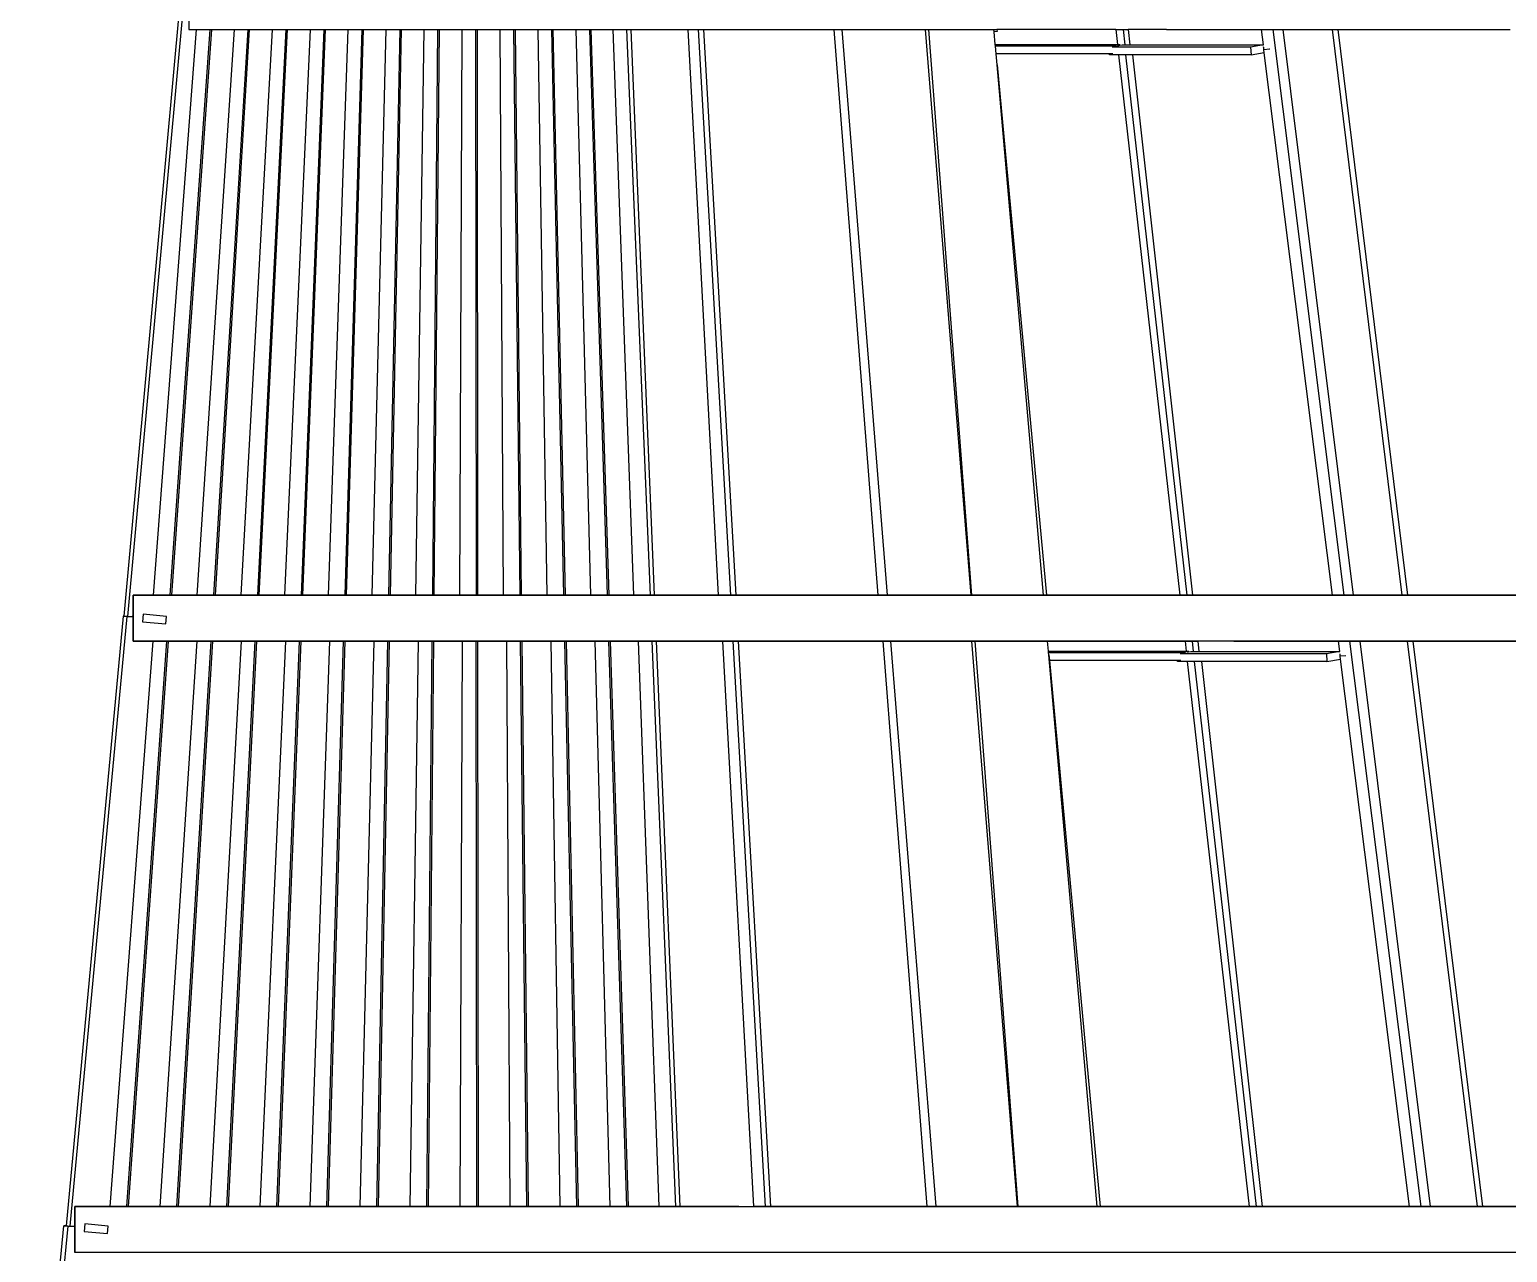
# Model space of a CAD drawing. Header units: millimetres. Extents: x 90964 to 877642, y 656808 to 1438307.
# Drawn here: x 804214 to 813880, y 1245727 to 1253727 of the extents above; entities that cross this region are included whole.
import ezdxf

# ---------------------------------------------------------------- set-up
doc = ezdxf.new("R2010")
doc.units = ezdxf.units.MM
doc.header["$LTSCALE"] = 300
doc.layers.add('ProfileEdges', color=7, linetype='Continuous')
doc.layers.add('SectionCutEdges', color=7, linetype='Continuous')

msp = doc.modelspace()

# ---------------------------------------------------------------- linework, layer by layer
at = {"color": 251}
for p, q in [((805025.1, 1250026.5), (805305.7, 1253726.5)), ((805393.8, 1253726.5), (805132.3, 1250026.5)), ((805403.4, 1253726.5), (805141.9, 1250026.5)), ((805311.2, 1250026.5), (805554, 1253726.5)), ((805642, 1253726.5), (805418.3, 1250026.5)), ((805651.6, 1253726.5), (805427.9, 1250026.5)), ((805597.2, 1250026.5), (805802.3, 1253726.5)), ((805890.2, 1253726.5), (805704.3, 1250026.5)), ((805899.8, 1253726.5), (805713.9, 1250026.5)), ((805883.3, 1250026.5), (806050.6, 1253726.5)), ((806138.5, 1253726.5), (805990.4, 1250026.5)), ((806148, 1253726.5), (806000, 1250026.5)), ((806169.4, 1250026.5), (806298.9, 1253726.5)), ((806386.7, 1253726.5), (806276.4, 1250026.5)), ((806396.3, 1253726.5), (806286, 1250026.5)), ((806455.5, 1250026.5), (806547.1, 1253726.5)), ((806634.9, 1253726.5), (806562.5, 1250026.5)), ((806644.5, 1253726.5), (806572, 1250026.5)), ((806741.5, 1250026.5), (806795.4, 1253726.5)), ((806883.2, 1253726.5), (806848.5, 1250026.5)), ((806892.8, 1253726.5), (806858.1, 1250026.5)), ((807027.6, 1250026.5), (807043.7, 1253726.5)), ((807131.4, 1253726.5), (807134.6, 1250026.5)), ((807141, 1253726.5), (807144.1, 1250026.5)), ((807313.7, 1250026.5), (807291.9, 1253726.5)), ((807379.7, 1253726.5), (807420.6, 1250026.5)), ((807389.3, 1253726.5), (807430.2, 1250026.5)), ((807599.7, 1250026.5), (807540.2, 1253726.5)), ((807628, 1253726.5), (807706.7, 1250026.5)), ((807637.6, 1253726.5), (807716.3, 1250026.5)), ((807885.8, 1250026.5), (807788.4, 1253726.5)), ((807876.3, 1253726.5), (807992.8, 1250026.5)), ((807885.9, 1253726.5), (808002.4, 1250026.5)), ((808167.4, 1250026.5), (808032.2, 1253726.5)), ((808275, 1250026.5), (808120.6, 1253726.5)), ((808145.8, 1253726.5), (808300.1, 1250026.5)), ((808721, 1250026.5), (808521, 1253726.5)), ((808587, 1253726.5), (808798.8, 1250026.5)), ((808621, 1253726.5), (808832.8, 1250026.5)), ((809764, 1250026.5), (809476.6, 1253726.5)), ((809824.7, 1250026.5), (809528, 1253726.5)), ((810372, 1250026.5), (810073.6, 1253726.5)), ((810093.2, 1253726.5), (810374.8, 1250026.5)), ((810522.6, 1253710.8), (810521.2, 1253726.5)), ((810540.7, 1253726.5), (810542, 1253712.7)), ((811319, 1253726.5), (811330.1, 1253628.2)), ((811365.8, 1253726.5), (811377.2, 1253625.9)), ((811399.7, 1253726.5), (811410.8, 1253625.9)), ((812283.8, 1253625.9), (812271.1, 1253726.5)), ((812344.4, 1253726.5), (812810.8, 1250026.5)), ((812873.6, 1250026.5), (812412, 1253726.5)), ((812733.4, 1253726.5), (813189.1, 1250026.5)), ((812771.2, 1253726.5), (813227, 1250026.5)), ((810542, 1253712.7), (810522.6, 1253710.8)), ((810529.8, 1253628.2), (810522.6, 1253710.8)), ((810529.8, 1253628.2), (811330.1, 1253628.2)), ((810530.7, 1253618.1), (810529.8, 1253628.2)), ((811314.2, 1253618.1), (810530.7, 1253618.1)), ((810535.1, 1253568.2), (810530.7, 1253618.1)), ((811314.2, 1253618.1), (811330.9, 1253620.9)), ((811320.5, 1253618.1), (811314.2, 1253618.1)), ((811320.5, 1253618.1), (811320.5, 1253612.5)), ((811330.1, 1253628.2), (811345.8, 1253628.2)), ((811330.1, 1253628.2), (811330.9, 1253620.9)), ((811330.9, 1253620.9), (811345.9, 1253623.5)), ((811345.9, 1253623.5), (811345.8, 1253628.2)), ((811345.9, 1253623.5), (811360, 1253625.9)), ((811360, 1253625.9), (811377.2, 1253625.9)), ((811377.2, 1253625.9), (811410.8, 1253625.9)), ((811410.8, 1253625.9), (812283.8, 1253625.9)), ((812284.7, 1253625.8), (812200, 1253611.4)), ((812283.8, 1253625.8), (812283.8, 1253625.9)), ((811277.3, 1253568.2), (810535.1, 1253568.2)), ((810541.5, 1253495), (810535.1, 1253568.2)), ((811277.7, 1253561.6), (811277.3, 1253568.2)), ((811298.5, 1253568.2), (811277.3, 1253568.2)), ((811336, 1253561.6), (811277.7, 1253561.6)), ((812200, 1253611.4), (811294.4, 1253611.4)), ((811336, 1253561.6), (811737.3, 1250026.5)), ((811382.2, 1253561.6), (811336, 1253561.6)), ((811382.2, 1253561.6), (811783.6, 1250026.5)), ((811428.6, 1253561.6), (811382.2, 1253561.6)), ((811428.6, 1253561.6), (811820.7, 1250026.5)), ((812202.8, 1253561.6), (811428.6, 1253561.6)), ((812200, 1253611.4), (812202.8, 1253561.6)), ((812202.8, 1253561.6), (812287.9, 1253576.1)), ((812286.3, 1253605.9), (812285.4, 1253612.6)), ((812287.4, 1253596.7), (812286.3, 1253605.9)), ((812286.8, 1253596.6), (812286.3, 1253605.9)), ((812286.8, 1253596.6), (812287.4, 1253596.7)), ((812287.4, 1253596.6), (812286.8, 1253596.6)), ((812287, 1253591.9), (812286.8, 1253596.6)), ((812286.8, 1253596.6), (812286.8, 1253596.6)), ((812736.5, 1250026.5), (812287, 1253591.9)), ((812287.9, 1253576.1), (812287, 1253591.9)), ((812287.4, 1253596.6), (812287.4, 1253596.7)), ((812287.5, 1253596.6), (812287.4, 1253596.6)), ((812287.5, 1253596.6), (812324.3, 1253600.3)), ((812324.3, 1253600.3), (812325.2, 1253600.4)), ((810541.5, 1253495), (810864.2, 1250026.5)), ((810845.9, 1250026.5), (810541.5, 1253495)), ((804827.2, 1249889.1), (804831.9, 1249889.1)), ((804857.2, 1249886.4), (804885.6, 1249886.6)), ((804889.1, 1249886.6), (804885.6, 1249886.6)), ((804889.1, 1249886.6), (804893, 1249886.7)), ((804893, 1249886.6), (804889.1, 1249886.6)), ((804741.8, 1246026.5), (805022.4, 1249726.5)), ((805110, 1249726.5), (804848.5, 1246026.5)), ((805121, 1249726.5), (804859.5, 1246026.5)), ((805068.8, 1246026.5), (805311.5, 1249726.5)), ((805399.1, 1249726.5), (805175.4, 1246026.5)), ((805410, 1249726.5), (805186.3, 1246026.5)), ((805395.7, 1246026.5), (805600.7, 1249726.5)), ((805688.2, 1249726.5), (805502.3, 1246026.5)), ((805699.1, 1249726.5), (805513.2, 1246026.5)), ((805722.6, 1246026.5), (805889.8, 1249726.5)), ((805977.2, 1249726.5), (805829.2, 1246026.5)), ((805988.2, 1249726.5), (805840.1, 1246026.5)), ((806049.6, 1246026.5), (806179, 1249726.5)), ((806266.3, 1249726.5), (806156.1, 1246026.5)), ((806277.3, 1249726.5), (806167, 1246026.5)), ((806376.5, 1246026.5), (806468.1, 1249726.5)), ((806555.5, 1249726.5), (806483, 1246026.5)), ((806566.4, 1249726.5), (806493.9, 1246026.5)), ((806703.4, 1246026.5), (806757.2, 1249726.5)), ((806844.6, 1249726.5), (806809.9, 1246026.5)), ((806855.5, 1249726.5), (806820.8, 1246026.5)), ((807030.4, 1246026.5), (807046.4, 1249726.5)), ((807133.7, 1249726.5), (807136.8, 1246026.5)), ((807144.7, 1249726.5), (807147.8, 1246026.5)), ((807357.3, 1246026.5), (807335.5, 1249726.5)), ((807422.8, 1249726.5), (807463.8, 1246026.5)), ((807433.8, 1249726.5), (807474.7, 1246026.5)), ((807684.2, 1246026.5), (807624.6, 1249726.5)), ((807712, 1249726.5), (807790.7, 1246026.5)), ((807722.9, 1249726.5), (807801.6, 1246026.5)), ((808011.2, 1246026.5), (807913.8, 1249726.5)), ((808001.1, 1249726.5), (808117.6, 1246026.5)), ((808012.1, 1249726.5), (808128.6, 1246026.5)), ((808332.9, 1246026.5), (808197.7, 1249726.5)), ((808440, 1246026.5), (808285.7, 1249726.5)), ((808312.7, 1249726.5), (808467, 1246026.5)), ((808950.2, 1246026.5), (808749.2, 1249726.5)), ((808814.2, 1249726.5), (809026, 1246026.5)), ((808849.1, 1249726.5), (809060.9, 1246026.5)), ((810085.1, 1246026.5), (809796.7, 1249726.5)), ((810143.1, 1246026.5), (809846.4, 1249726.5)), ((810675.8, 1246026.5), (810377.7, 1249726.5)), ((810397, 1249726.5), (810678.6, 1246026.5)), ((810878.3, 1249660.1), (810872.5, 1249726.5)), ((810878.3, 1249660.1), (811778.9, 1249660.1)), ((810879.2, 1249649.6), (810878.3, 1249660.1)), ((811771.3, 1249726.5), (811778.9, 1249660.1)), ((811778.9, 1249660.1), (811794.3, 1249660.1)), ((811778.9, 1249660.1), (811779.5, 1249654.9)), ((811794.3, 1249660.1), (811779.5, 1249654.9)), ((811787.1, 1249654.3), (811794.3, 1249655.5)), ((811794.3, 1249655.5), (811794.3, 1249660.1)), ((811794.3, 1249655.5), (811808.3, 1249657.9)), ((811808.3, 1249657.9), (811825.4, 1249657.9)), ((811817.6, 1249726.5), (811825.4, 1249657.9)), ((811825.4, 1249657.9), (811861.6, 1249657.9)), ((811854, 1249726.5), (811861.6, 1249657.9)), ((811861.6, 1249657.9), (812782.9, 1249657.9)), ((812783.9, 1249657.8), (812695.8, 1249643)), ((812782.9, 1249657.9), (812774.3, 1249726.5)), ((812783, 1249657.8), (812782.9, 1249657.9)), ((812846.1, 1249726.5), (813312.5, 1246026.5)), ((813377.3, 1246026.5), (812915.9, 1249726.5)), ((813225, 1249726.5), (813680.8, 1246026.5)), ((813261.9, 1249726.5), (813717.6, 1246026.5)), ((811759.1, 1249649.6), (810879.2, 1249649.6)), ((810880.4, 1249635.6), (810879.2, 1249649.6)), ((810880.4, 1249635.6), (810883.8, 1249599.8)), ((811197.2, 1246026.5), (810880.4, 1249635.6)), ((810883.8, 1249599.8), (811215.5, 1246026.5)), ((811722.3, 1249599.8), (810883.8, 1249599.8)), ((811722.7, 1249593.3), (811722.3, 1249599.8)), ((811743, 1249599.8), (811722.3, 1249599.8)), ((811785, 1249593.3), (811722.7, 1249593.3)), ((812695.8, 1249643), (811738.8, 1249643)), ((811759.1, 1249649.6), (811769.8, 1249651.4)), ((811764.7, 1249649.6), (811759.1, 1249649.6)), ((811769.8, 1249651.4), (811764.7, 1249649.6)), ((811764.7, 1249649.6), (811764.8, 1249644.1)), ((811779.5, 1249654.9), (811769.8, 1249651.4)), ((811785, 1249593.3), (812189.9, 1246026.5)), ((811830.8, 1249593.3), (811785, 1249593.3)), ((811830.8, 1249593.3), (812235.7, 1246026.5)), ((811879.1, 1249593.3), (811830.8, 1249593.3)), ((811879.1, 1249593.3), (812275, 1246026.5)), ((812698.7, 1249593.3), (811879.1, 1249593.3)), ((812695.8, 1249643), (812698.7, 1249593.3)), ((812698.7, 1249593.3), (812787.3, 1249608.1)), ((812785.6, 1249636.9), (812784.8, 1249643.2)), ((812786.6, 1249628.8), (812785.6, 1249636.9)), ((812786.1, 1249628.7), (812785.6, 1249636.9)), ((812786.1, 1249628.7), (812786.6, 1249628.8)), ((812786.6, 1249628.8), (812786.1, 1249628.7)), ((812786.3, 1249624.9), (812786.1, 1249628.7)), ((813239.9, 1246026.5), (812786.3, 1249624.9)), ((812787.3, 1249608.1), (812786.3, 1249624.9)), ((812786.6, 1249628.7), (812822.9, 1249632.3)), ((812786.6, 1249628.7), (812786.6, 1249628.8)), ((812786.6, 1249628.8), (812786.6, 1249628.8)), ((812822.9, 1249632.3), (812823.6, 1249632.4)), ((804438.7, 1245901.5), (804453.6, 1245901.5)), ((804478.9, 1245897.8), (804509.5, 1245898))]:
    msp.add_line(p, q, dxfattribs=at)
at = {"layer": 'ProfileEdges'}
for points in [[(804893, 1250026.5), (822792.2, 1250026.5), (822792.2, 1249726.5), (804893, 1249726.5)], [(804509.5, 1246026.5), (822792.2, 1246026.5), (822792.2, 1245726.5), (804509.5, 1245726.5)]]:
    msp.add_lwpolyline(points, close=True, dxfattribs=at)
at = {"layer": 'SectionCutEdges', "color": 251}
for p, q in [((805195.6, 1253876.7), (804831.9, 1249889.1)), ((804857.2, 1249886.4), (805220.9, 1253874.5)), ((805256.6, 1253874.3), (805256.6, 1253726.5)), ((805256.6, 1253726.5), (805305.7, 1253726.5)), ((805305.7, 1253726.5), (805345.3, 1253726.5)), ((805345.3, 1253726.5), (805393.8, 1253726.5)), ((805393.8, 1253726.5), (805403.4, 1253726.5)), ((805403.4, 1253726.5), (805554, 1253726.5)), ((805554, 1253726.5), (805590.4, 1253726.5)), ((805590.4, 1253726.5), (805642, 1253726.5)), ((805642, 1253726.5), (805651.6, 1253726.5)), ((805651.6, 1253726.5), (805802.3, 1253726.5)), ((805802.3, 1253726.5), (805835.6, 1253726.5)), ((805835.6, 1253726.5), (805890.2, 1253726.5)), ((805890.2, 1253726.5), (805899.8, 1253726.5)), ((805899.8, 1253726.5), (806050.6, 1253726.5)), ((806050.6, 1253726.5), (806080.8, 1253726.5)), ((806080.8, 1253726.5), (806138.5, 1253726.5)), ((806138.5, 1253726.5), (806148, 1253726.5)), ((806148, 1253726.5), (806298.9, 1253726.5)), ((806298.9, 1253726.5), (806325.9, 1253726.5)), ((806325.9, 1253726.5), (806386.7, 1253726.5)), ((806386.7, 1253726.5), (806396.3, 1253726.5)), ((806396.3, 1253726.5), (806547.1, 1253726.5)), ((806547.1, 1253726.5), (806571.1, 1253726.5)), ((806571.1, 1253726.5), (806634.9, 1253726.5)), ((806634.9, 1253726.5), (806644.5, 1253726.5)), ((806644.5, 1253726.5), (806795.4, 1253726.5)), ((806795.4, 1253726.5), (806816.3, 1253726.5)), ((806816.3, 1253726.5), (806883.2, 1253726.5)), ((806883.2, 1253726.5), (806892.8, 1253726.5)), ((806892.8, 1253726.5), (807043.7, 1253726.5)), ((807043.7, 1253726.5), (807061.4, 1253726.5)), ((807061.4, 1253726.5), (807131.4, 1253726.5)), ((807131.4, 1253726.5), (807141, 1253726.5)), ((807141, 1253726.5), (807291.9, 1253726.5)), ((807291.9, 1253726.5), (807306.6, 1253726.5)), ((807306.6, 1253726.5), (807379.7, 1253726.5)), ((807379.7, 1253726.5), (807389.3, 1253726.5)), ((807389.3, 1253726.5), (807540.2, 1253726.5)), ((807540.2, 1253726.5), (807551.7, 1253726.5)), ((807551.7, 1253726.5), (807628, 1253726.5)), ((807628, 1253726.5), (807637.6, 1253726.5)), ((807637.6, 1253726.5), (807788.4, 1253726.5)), ((807788.4, 1253726.5), (807796.9, 1253726.5)), ((807796.9, 1253726.5), (807876.3, 1253726.5)), ((807876.3, 1253726.5), (807885.9, 1253726.5)), ((807885.9, 1253726.5), (808032.2, 1253726.5)), ((808032.2, 1253726.5), (808038, 1253726.5)), ((808038, 1253726.5), (808120.6, 1253726.5)), ((808120.6, 1253726.5), (808127.2, 1253726.5)), ((808127.2, 1253726.5), (808145.8, 1253726.5)), ((808145.8, 1253726.5), (808462.8, 1253726.5)), ((808462.8, 1253726.5), (808521, 1253726.5)), ((808521, 1253726.5), (808533.2, 1253726.5)), ((808533.2, 1253726.5), (808587, 1253726.5)), ((808587, 1253726.5), (808621, 1253726.5)), ((808621, 1253726.5), (808656.4, 1253726.5)), ((808656.4, 1253726.5), (809386.6, 1253726.5)), ((809386.6, 1253726.5), (809476.6, 1253726.5)), ((809476.6, 1253726.5), (809486.2, 1253726.5)), ((809486.2, 1253726.5), (809528, 1253726.5)), ((809528, 1253726.5), (809534.4, 1253726.5)), ((809534.4, 1253726.5), (809558.7, 1253726.5)), ((809558.7, 1253726.5), (810073.6, 1253726.5)), ((810073.6, 1253726.5), (810092.2, 1253726.5)), ((810092.2, 1253726.5), (810093.2, 1253726.5)), ((810093.2, 1253726.5), (810493.4, 1253726.5)), ((810493.4, 1253726.5), (810521.2, 1253726.5)), ((810521.2, 1253726.5), (810540.7, 1253726.5)), ((811319, 1253726.5), (810540.7, 1253726.5)), ((811319, 1253726.5), (811365.8, 1253726.5)), ((811365.8, 1253726.5), (811382.7, 1253726.5)), ((811382.7, 1253726.5), (811399.7, 1253726.5)), ((811649.7, 1253726.5), (811399.7, 1253726.5)), ((811649.7, 1253726.5), (812045.4, 1253726.5)), ((812045.4, 1253726.5), (812271.1, 1253726.5)), ((812271.1, 1253726.5), (812309.3, 1253726.5)), ((812309.3, 1253726.5), (812344.4, 1253726.5)), ((812344.4, 1253726.5), (812372.8, 1253726.5)), ((812372.8, 1253726.5), (812412, 1253726.5)), ((812412, 1253726.5), (812733.4, 1253726.5)), ((812733.4, 1253726.5), (812771.2, 1253726.5)), ((812771.2, 1253726.5), (812800.8, 1253726.5)), ((812800.8, 1253726.5), (812844.1, 1253726.5)), ((812844.1, 1253726.5), (813896.6, 1253726.5)), ((805025.1, 1250026.5), (804893, 1250026.5)), ((804893, 1250026.5), (804893, 1249886.7)), ((805058.5, 1250026.5), (805025.1, 1250026.5)), ((805132.3, 1250026.5), (805058.5, 1250026.5)), ((805141.9, 1250026.5), (805132.3, 1250026.5)), ((805311.2, 1250026.5), (805141.9, 1250026.5)), ((805344.6, 1250026.5), (805311.2, 1250026.5)), ((805418.3, 1250026.5), (805344.6, 1250026.5)), ((805427.9, 1250026.5), (805418.3, 1250026.5)), ((805597.2, 1250026.5), (805427.9, 1250026.5)), ((805630.7, 1250026.5), (805597.2, 1250026.5)), ((805704.3, 1250026.5), (805630.7, 1250026.5)), ((805713.9, 1250026.5), (805704.3, 1250026.5)), ((805883.3, 1250026.5), (805713.9, 1250026.5)), ((805916.7, 1250026.5), (805883.3, 1250026.5)), ((805990.4, 1250026.5), (805916.7, 1250026.5)), ((806000, 1250026.5), (805990.4, 1250026.5)), ((806169.4, 1250026.5), (806000, 1250026.5)), ((806202.8, 1250026.5), (806169.4, 1250026.5)), ((806276.4, 1250026.5), (806202.8, 1250026.5)), ((806286, 1250026.5), (806276.4, 1250026.5)), ((806455.5, 1250026.5), (806286, 1250026.5)), ((806488.9, 1250026.5), (806455.5, 1250026.5)), ((806562.5, 1250026.5), (806488.9, 1250026.5)), ((806572, 1250026.5), (806562.5, 1250026.5)), ((806741.5, 1250026.5), (806572, 1250026.5)), ((806774.9, 1250026.5), (806741.5, 1250026.5)), ((806848.5, 1250026.5), (806774.9, 1250026.5)), ((806858.1, 1250026.5), (806848.5, 1250026.5)), ((807027.6, 1250026.5), (806858.1, 1250026.5)), ((807061, 1250026.5), (807027.6, 1250026.5)), ((807134.6, 1250026.5), (807061, 1250026.5)), ((807144.1, 1250026.5), (807134.6, 1250026.5)), ((807313.7, 1250026.5), (807144.1, 1250026.5)), ((807347, 1250026.5), (807313.7, 1250026.5)), ((807420.6, 1250026.5), (807347, 1250026.5)), ((807430.2, 1250026.5), (807420.6, 1250026.5)), ((807599.7, 1250026.5), (807430.2, 1250026.5)), ((807633.1, 1250026.5), (807599.7, 1250026.5)), ((807706.7, 1250026.5), (807633.1, 1250026.5)), ((807716.3, 1250026.5), (807706.7, 1250026.5)), ((807885.8, 1250026.5), (807716.3, 1250026.5)), ((807919.2, 1250026.5), (807885.8, 1250026.5)), ((807992.8, 1250026.5), (807919.2, 1250026.5)), ((808002.4, 1250026.5), (807992.8, 1250026.5)), ((808167.4, 1250026.5), (808002.4, 1250026.5)), ((808200.5, 1250026.5), (808167.4, 1250026.5)), ((808275, 1250026.5), (808200.5, 1250026.5)), ((808281.5, 1250026.5), (808275, 1250026.5)), ((808300.1, 1250026.5), (808281.5, 1250026.5)), ((808625.1, 1250026.5), (808300.1, 1250026.5)), ((808721, 1250026.5), (808625.1, 1250026.5)), ((808745.7, 1250026.5), (808721, 1250026.5)), ((808798.8, 1250026.5), (808745.7, 1250026.5)), ((808832.8, 1250026.5), (808798.8, 1250026.5)), ((809661.5, 1250026.5), (808832.8, 1250026.5)), ((809764, 1250026.5), (809661.5, 1250026.5)), ((809777.1, 1250026.5), (809764, 1250026.5)), ((809824.7, 1250026.5), (809777.1, 1250026.5)), ((809839.5, 1250026.5), (809824.7, 1250026.5)), ((810372, 1250026.5), (809839.5, 1250026.5)), ((810373.4, 1250026.5), (810372, 1250026.5)), ((810374.8, 1250026.5), (810373.4, 1250026.5)), ((810845.9, 1250026.5), (810374.8, 1250026.5)), ((810864.2, 1250026.5), (810845.9, 1250026.5)), ((810905.1, 1250026.5), (810864.2, 1250026.5)), ((811587.8, 1250026.5), (810905.1, 1250026.5)), ((811737.3, 1250026.5), (811587.8, 1250026.5)), ((811783.6, 1250026.5), (811737.3, 1250026.5)), ((811813.1, 1250026.5), (811783.6, 1250026.5)), ((811820.7, 1250026.5), (811813.1, 1250026.5)), ((811872.6, 1250026.5), (811820.7, 1250026.5)), ((812700.5, 1250026.5), (811872.6, 1250026.5)), ((812736.5, 1250026.5), (812700.5, 1250026.5)), ((812774.8, 1250026.5), (812736.5, 1250026.5)), ((812810.8, 1250026.5), (812774.8, 1250026.5)), ((812859.5, 1250026.5), (812810.8, 1250026.5)), ((812873.6, 1250026.5), (812859.5, 1250026.5)), ((813189.1, 1250026.5), (812873.6, 1250026.5)), ((813227, 1250026.5), (813189.1, 1250026.5)), ((813276.9, 1250026.5), (813227, 1250026.5)), ((813287, 1250026.5), (813276.9, 1250026.5)), ((814324.7, 1250026.5), (813287, 1250026.5)), ((804827.2, 1249889.1), (804453.6, 1245901.5)), ((804478.9, 1245897.8), (804852.6, 1249886.8)), ((804852.6, 1249886.8), (804827.2, 1249889.1)), ((804831.9, 1249889.1), (804852.6, 1249886.8)), ((804852.6, 1249886.8), (804857.2, 1249886.4)), ((804893, 1249886.7), (804893, 1249886.6)), ((804893, 1249886.6), (804893, 1249726.5)), ((804958.3, 1249902.1), (804953.4, 1249852.4)), ((804953.4, 1249852.4), (805105.5, 1249838.1)), ((805110.4, 1249887.8), (804958.3, 1249902.1)), ((805105.5, 1249838.1), (805110.4, 1249887.8)), ((804893, 1249726.5), (805022.4, 1249726.5)), ((805022.4, 1249726.5), (805062.3, 1249726.5)), ((805062.3, 1249726.5), (805110, 1249726.5)), ((805110, 1249726.5), (805121, 1249726.5)), ((805121, 1249726.5), (805311.5, 1249726.5)), ((805311.5, 1249726.5), (805348.4, 1249726.5)), ((805348.4, 1249726.5), (805399.1, 1249726.5)), ((805399.1, 1249726.5), (805410, 1249726.5)), ((805410, 1249726.5), (805600.7, 1249726.5)), ((805600.7, 1249726.5), (805634.4, 1249726.5)), ((805634.4, 1249726.5), (805688.2, 1249726.5)), ((805688.2, 1249726.5), (805699.1, 1249726.5)), ((805699.1, 1249726.5), (805889.8, 1249726.5)), ((805889.8, 1249726.5), (805920.4, 1249726.5)), ((805920.4, 1249726.5), (805977.2, 1249726.5)), ((805977.2, 1249726.5), (805988.2, 1249726.5)), ((805988.2, 1249726.5), (806179, 1249726.5)), ((806179, 1249726.5), (806206.5, 1249726.5)), ((806206.5, 1249726.5), (806266.3, 1249726.5)), ((806266.3, 1249726.5), (806277.3, 1249726.5)), ((806277.3, 1249726.5), (806468.1, 1249726.5)), ((806468.1, 1249726.5), (806492.5, 1249726.5)), ((806492.5, 1249726.5), (806555.5, 1249726.5)), ((806555.5, 1249726.5), (806566.4, 1249726.5)), ((806566.4, 1249726.5), (806757.2, 1249726.5)), ((806757.2, 1249726.5), (806778.6, 1249726.5)), ((806778.6, 1249726.5), (806844.6, 1249726.5)), ((806844.6, 1249726.5), (806855.5, 1249726.5)), ((806855.5, 1249726.5), (807046.4, 1249726.5)), ((807046.4, 1249726.5), (807064.6, 1249726.5)), ((807064.6, 1249726.5), (807133.7, 1249726.5)), ((807133.7, 1249726.5), (807144.7, 1249726.5)), ((807144.7, 1249726.5), (807335.5, 1249726.5)), ((807335.5, 1249726.5), (807350.7, 1249726.5)), ((807350.7, 1249726.5), (807422.8, 1249726.5)), ((807422.8, 1249726.5), (807433.8, 1249726.5)), ((807433.8, 1249726.5), (807624.6, 1249726.5)), ((807624.6, 1249726.5), (807636.7, 1249726.5)), ((807636.7, 1249726.5), (807712, 1249726.5)), ((807712, 1249726.5), (807722.9, 1249726.5)), ((807722.9, 1249726.5), (807913.8, 1249726.5)), ((807913.8, 1249726.5), (807922.7, 1249726.5)), ((807922.7, 1249726.5), (808001.1, 1249726.5)), ((808001.1, 1249726.5), (808012.1, 1249726.5)), ((808012.1, 1249726.5), (808197.7, 1249726.5)), ((808197.7, 1249726.5), (808204, 1249726.5)), ((808204, 1249726.5), (808285.7, 1249726.5)), ((808285.7, 1249726.5), (808293.2, 1249726.5)), ((808293.2, 1249726.5), (808312.7, 1249726.5)), ((808312.7, 1249726.5), (808683.9, 1249726.5)), ((808683.9, 1249726.5), (808749.2, 1249726.5)), ((808749.2, 1249726.5), (808762.2, 1249726.5)), ((808762.2, 1249726.5), (808814.2, 1249726.5)), ((808814.2, 1249726.5), (808849.1, 1249726.5)), ((808849.1, 1249726.5), (808890.5, 1249726.5)), ((808890.5, 1249726.5), (809699, 1249726.5)), ((809699, 1249726.5), (809796.7, 1249726.5)), ((809796.7, 1249726.5), (809806.7, 1249726.5)), ((809806.7, 1249726.5), (809846.4, 1249726.5)), ((809846.4, 1249726.5), (809852.9, 1249726.5)), ((809852.9, 1249726.5), (809877, 1249726.5)), ((809877, 1249726.5), (810377.7, 1249726.5)), ((810377.7, 1249726.5), (810396.2, 1249726.5)), ((810396.2, 1249726.5), (810397, 1249726.5)), ((810397, 1249726.5), (810844.9, 1249726.5)), ((810844.9, 1249726.5), (810872.5, 1249726.5)), ((810872.5, 1249726.5), (811107.3, 1249726.5)), ((811107.3, 1249726.5), (811136.4, 1249726.5)), ((811136.4, 1249726.5), (811771.3, 1249726.5)), ((811771.3, 1249726.5), (811817.6, 1249726.5)), ((811817.6, 1249726.5), (811835.5, 1249726.5)), ((811835.5, 1249726.5), (811854, 1249726.5)), ((812091.1, 1249726.5), (811854, 1249726.5)), ((812091.1, 1249726.5), (812576.9, 1249726.5)), ((812576.9, 1249726.5), (812774.3, 1249726.5)), ((812774.3, 1249726.5), (812811.8, 1249726.5)), ((812811.8, 1249726.5), (812846.1, 1249726.5)), ((812846.1, 1249726.5), (812875, 1249726.5)), ((812875, 1249726.5), (812915.9, 1249726.5)), ((812915.9, 1249726.5), (813225, 1249726.5)), ((813225, 1249726.5), (813261.9, 1249726.5)), ((813261.9, 1249726.5), (813292, 1249726.5)), ((813292, 1249726.5), (813337, 1249726.5)), ((813337, 1249726.5), (814358.3, 1249726.5)), ((804741.8, 1246026.5), (804509.5, 1246026.5)), ((804509.5, 1246026.5), (804509.5, 1245898)), ((804775.2, 1246026.5), (804741.8, 1246026.5)), ((804848.5, 1246026.5), (804775.2, 1246026.5)), ((804859.5, 1246026.5), (804848.5, 1246026.5)), ((805068.8, 1246026.5), (804859.5, 1246026.5)), ((805102.1, 1246026.5), (805068.8, 1246026.5)), ((805175.4, 1246026.5), (805102.1, 1246026.5)), ((805186.3, 1246026.5), (805175.4, 1246026.5)), ((805395.7, 1246026.5), (805186.3, 1246026.5)), ((805429, 1246026.5), (805395.7, 1246026.5)), ((805502.3, 1246026.5), (805429, 1246026.5)), ((805513.2, 1246026.5), (805502.3, 1246026.5)), ((805722.6, 1246026.5), (805513.2, 1246026.5)), ((805755.9, 1246026.5), (805722.6, 1246026.5)), ((805829.2, 1246026.5), (805755.9, 1246026.5)), ((805840.1, 1246026.5), (805829.2, 1246026.5)), ((806049.6, 1246026.5), (805840.1, 1246026.5)), ((806082.9, 1246026.5), (806049.6, 1246026.5)), ((806156.1, 1246026.5), (806082.9, 1246026.5)), ((806167, 1246026.5), (806156.1, 1246026.5)), ((806376.5, 1246026.5), (806167, 1246026.5)), ((806409.8, 1246026.5), (806376.5, 1246026.5)), ((806483, 1246026.5), (806409.8, 1246026.5)), ((806493.9, 1246026.5), (806483, 1246026.5)), ((806703.4, 1246026.5), (806493.9, 1246026.5)), ((806736.7, 1246026.5), (806703.4, 1246026.5)), ((806809.9, 1246026.5), (806736.7, 1246026.5)), ((806820.8, 1246026.5), (806809.9, 1246026.5)), ((807030.4, 1246026.5), (806820.8, 1246026.5)), ((807063.7, 1246026.5), (807030.4, 1246026.5)), ((807136.8, 1246026.5), (807063.7, 1246026.5)), ((807147.8, 1246026.5), (807136.8, 1246026.5)), ((807357.3, 1246026.5), (807147.8, 1246026.5)), ((807390.6, 1246026.5), (807357.3, 1246026.5)), ((807463.8, 1246026.5), (807390.6, 1246026.5)), ((807474.7, 1246026.5), (807463.8, 1246026.5)), ((807684.2, 1246026.5), (807474.7, 1246026.5)), ((807717.5, 1246026.5), (807684.2, 1246026.5)), ((807790.7, 1246026.5), (807717.5, 1246026.5)), ((807801.6, 1246026.5), (807790.7, 1246026.5)), ((808011.2, 1246026.5), (807801.6, 1246026.5)), ((808044.5, 1246026.5), (808011.2, 1246026.5)), ((808117.6, 1246026.5), (808044.5, 1246026.5)), ((808128.6, 1246026.5), (808117.6, 1246026.5)), ((808332.9, 1246026.5), (808128.6, 1246026.5)), ((808365.9, 1246026.5), (808332.9, 1246026.5)), ((808440, 1246026.5), (808365.9, 1246026.5)), ((808447.5, 1246026.5), (808440, 1246026.5)), ((808467, 1246026.5), (808447.5, 1246026.5)), ((808852.7, 1246026.5), (808467, 1246026.5)), ((808852.7, 1246026.5), (808950.2, 1246026.5)), ((808973.7, 1246026.5), (808950.2, 1246026.5)), ((809026, 1246026.5), (808973.7, 1246026.5)), ((809060.9, 1246026.5), (809026, 1246026.5)), ((809070.1, 1246026.5), (809060.9, 1246026.5)), ((809985.4, 1246026.5), (809070.1, 1246026.5)), ((810085.1, 1246026.5), (809985.4, 1246026.5)), ((810097.3, 1246026.5), (810085.1, 1246026.5)), ((810143.1, 1246026.5), (810097.3, 1246026.5)), ((810158.1, 1246026.5), (810143.1, 1246026.5)), ((810675.8, 1246026.5), (810158.1, 1246026.5)), ((810677.4, 1246026.5), (810675.8, 1246026.5)), ((810678.6, 1246026.5), (810677.4, 1246026.5)), ((811197.2, 1246026.5), (810678.6, 1246026.5)), ((811215.5, 1246026.5), (811197.2, 1246026.5)), ((811288.2, 1246026.5), (811215.5, 1246026.5)), ((812048.9, 1246026.5), (811288.2, 1246026.5)), ((812189.9, 1246026.5), (812048.9, 1246026.5)), ((812235.7, 1246026.5), (812189.9, 1246026.5)), ((812265.3, 1246026.5), (812235.7, 1246026.5)), ((812275, 1246026.5), (812265.3, 1246026.5)), ((812343.6, 1246026.5), (812275, 1246026.5)), ((813212, 1246026.5), (812343.6, 1246026.5)), ((813239.9, 1246026.5), (813212, 1246026.5)), ((813277.4, 1246026.5), (813239.9, 1246026.5)), ((813312.5, 1246026.5), (813277.4, 1246026.5)), ((813362.8, 1246026.5), (813312.5, 1246026.5)), ((813377.3, 1246026.5), (813362.8, 1246026.5)), ((813680.8, 1246026.5), (813377.3, 1246026.5)), ((813717.6, 1246026.5), (813680.8, 1246026.5)), ((813769.2, 1246026.5), (813717.6, 1246026.5)), ((813779.5, 1246026.5), (813769.2, 1246026.5)), ((814786.4, 1246026.5), (813779.5, 1246026.5)), ((804214.3, 1243568.9), (804438.7, 1245901.5)), ((804464.3, 1245899.1), (804233, 1243494.9)), ((804453.5, 1245900.2), (804438.7, 1245901.5)), ((804453.6, 1245901.5), (804453.5, 1245900.2)), ((804464.3, 1245899.2), (804453.5, 1245900.2)), ((804453.5, 1245900.2), (804453.5, 1245900.1)), ((804453.5, 1245900.1), (804464.3, 1245899.1)), ((804464.3, 1245899.2), (804464.3, 1245899.1)), ((804464.3, 1245899.1), (804478.9, 1245897.8)), ((804509.5, 1245898), (804509.5, 1245726.5)), ((804575.6, 1245913.8), (804570.6, 1245864.1)), ((804728.6, 1245899.2), (804575.6, 1245913.8)), ((804723.6, 1245849.5), (804728.6, 1245899.2)), ((804570.6, 1245864.1), (804723.6, 1245849.5))]:
    msp.add_line(p, q, dxfattribs=at)

doc.saveas('drawing.dxf')
